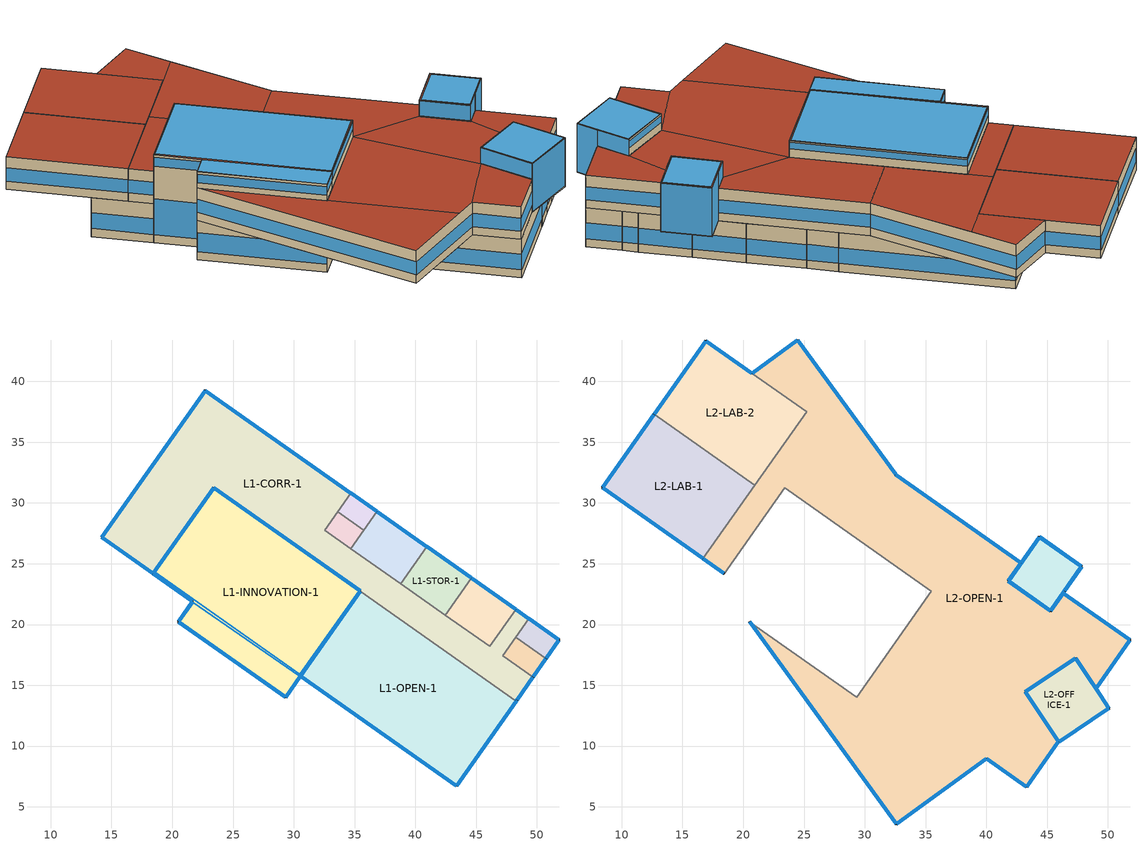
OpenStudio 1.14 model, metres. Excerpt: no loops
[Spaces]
L1-OPEN-1
 floor ground: 35.48,22.74 48.29,13.71 43.37,6.73 30.56,15.76 z2.79
 wall outside: 30.56,15.76 43.37,6.73 48.29,13.71 z2.79:6.45
 wall adiabatic (Interior Wall): 48.29,13.71 35.48,22.74 30.56,15.76 z2.79:6.45
 window: 43.38,6.75 48.28,13.69 / 30.58,15.75 43.35,6.74 z3.55:5.02
 ceiling adiabatic (Interior Ceiling): 43.37,6.73 48.29,13.71 35.48,22.74 30.56,15.76 z6.45
L1-CORR-1
 floor ground: 22.71,39.25 34.7,30.8 32.55,27.76 46.12,18.19 48.26,21.23 49.34,20.47 47.19,17.43 49.68,15.68 48.29,13.71 23.41,31.26 18.43,24.19 14.19,27.18 z2.79
 wall outside: 22.71,39.25 14.19,27.18 18.43,24.19 / 49.34,20.47 48.26,21.23 / 48.29,13.71 48.35,13.79 49.68,15.68 z2.79:6.45
 wall outside (Interior Wall): 34.7,30.8 22.71,39.25 z2.79:6.45
 wall adiabatic (Interior Wall): 48.26,21.23 46.12,18.19 42.46,20.78 38.79,23.36 34.7,26.25 32.55,27.76 33.62,29.28 34.7,30.8 / 49.68,15.68 47.19,17.43 48.26,18.95 49.34,20.47 / 18.43,24.19 23.41,31.26 35.48,22.74 48.29,13.71 z2.79:6.45
 window: 48.31,13.73 48.34,13.77 z3.55:6.36; 49.31,20.49 48.28,21.21 z3.55:5.07; 14.21,27.16 18.41,24.2 z3.55:5.03; 48.37,13.81 49.67,15.65 z3.55:5.05; 22.7,39.23 14.21,27.2 / 34.67,30.81 22.73,39.24 z3.55:5.02
 ceiling adiabatic (Interior Ceiling): 48.29,13.71 49.68,15.68 47.19,17.43 49.34,20.47 48.26,21.23 46.12,18.19 32.55,27.76 34.7,30.8 22.71,39.25 14.19,27.18 18.43,24.19 23.41,31.26 z6.45
L1-JAN-1
 floor ground: 48.26,18.95 50.75,17.2 49.68,15.68 47.19,17.43 z2.79
 wall outside: 49.68,15.68 50.75,17.2 z2.79:6.45
 wall adiabatic (Interior Wall): 50.75,17.2 48.26,18.95 47.19,17.43 49.68,15.68 z2.79:6.45
 window: 49.7,15.7 50.74,17.17 z3.55:5.05
 ceiling adiabatic (Interior Ceiling): 49.68,15.68 50.75,17.2 48.26,18.95 47.19,17.43 z6.45
L1-JAN-2
 floor ground: 49.34,20.47 51.83,18.72 50.75,17.2 48.26,18.95 z2.79
 wall outside: 50.75,17.2 51.83,18.72 49.34,20.47 z2.79:6.45
 wall adiabatic (Interior Wall): 49.34,20.47 48.26,18.95 50.75,17.2 z2.79:6.45
 window: 51.81,18.73 49.36,20.46 z3.55:5.04; 50.77,17.22 51.81,18.69 z3.55:5.05
 ceiling adiabatic (Interior Ceiling): 50.75,17.2 51.83,18.72 49.34,20.47 48.26,18.95 z6.45
L1-DELIV-2
 floor ground: 44.6,23.81 48.26,21.23 46.12,18.19 42.46,20.78 z2.79
 wall outside: 48.26,21.23 44.6,23.81 z2.79:6.45
 wall adiabatic (Interior Wall): 44.6,23.81 42.46,20.78 46.12,18.19 48.26,21.23 z2.79:6.45
 window: 48.24,21.24 44.62,23.8 z3.55:5.03
 ceiling adiabatic (Interior Ceiling): 46.12,18.19 48.26,21.23 44.6,23.81 42.46,20.78 z6.45
L1-STOR-1
 floor ground: 40.93,26.4 44.6,23.81 42.46,20.78 38.79,23.36 z2.79
 wall outside: 44.6,23.81 40.93,26.4 z2.79:6.45
 wall adiabatic (Interior Wall): 40.93,26.4 38.79,23.36 42.46,20.78 44.6,23.81 z2.79:6.45
 window: 44.58,23.83 40.96,26.38 z3.55:5.03
 ceiling adiabatic (Interior Ceiling): 42.46,20.78 44.6,23.81 40.93,26.4 38.79,23.36 z6.45
L1-MECH-1
 floor ground: 36.84,29.29 40.93,26.4 38.79,23.36 34.7,26.25 z2.79
 wall outside: 40.93,26.4 36.84,29.29 z2.79:6.45
 wall adiabatic (Interior Wall): 36.84,29.29 35.77,27.77 34.7,26.25 38.79,23.36 40.93,26.4 z2.79:6.45
 window: 40.91,26.41 36.86,29.27 z3.55:5.03
 ceiling adiabatic (Interior Ceiling): 38.79,23.36 40.93,26.4 36.84,29.29 34.7,26.25 z6.45
L1-WR-2
 floor ground: 33.62,29.28 35.77,27.77 34.7,26.25 32.55,27.76 z2.79
 wall adiabatic (Interior Wall): 34.7,26.25 35.77,27.77 33.62,29.28 32.55,27.76 34.7,26.25 z2.79:6.45
 ceiling adiabatic (Interior Ceiling): 34.7,26.25 35.77,27.77 33.62,29.28 32.55,27.76 z6.45
L1-WR-1
 floor ground: 34.7,30.8 36.84,29.29 35.77,27.77 33.62,29.28 z2.79
 wall outside: 36.84,29.29 34.7,30.8 z2.79:6.45
 wall adiabatic (Interior Wall): 34.7,30.8 33.62,29.28 35.77,27.77 36.84,29.29 z2.79:6.45
 window: 36.82,29.3 34.72,30.79 z3.55:5.04
 ceiling adiabatic (Interior Ceiling): 35.77,27.77 36.84,29.29 34.7,30.8 33.62,29.28 z6.45
L1-INNOVATION-1
 floor ground: 23.41,31.26 35.48,22.74 29.32,14.01 20.51,20.23 21.68,21.89 18.43,24.19 z2.79
 wall outside: 18.43,24.19 21.68,21.89 20.51,20.23 z2.79:11.02; 20.51,20.23 29.32,14.01 z2.79:6.45; 20.51,20.23,11.02 20.51,20.23,9.49 29.32,14.01,9.5 29.32,14.01,11.02
 wall outside (Interior Wall): 29.32,14.01 30.56,15.76 35.48,22.74 23.41,31.26 18.43,24.19 z9.5:11.02; 29.32,14.01 30.56,15.76 z2.79:6.45
 wall adiabatic (Interior Wall): 29.32,14.01 30.56,15.76 z6.45:9.5; 30.56,15.76 35.48,22.74 23.41,31.26 18.43,24.19 z2.79:9.5; 29.32,14.01,9.5 20.51,20.23,9.49 20.51,20.23,6.45 29.32,14.01,6.45
 window: 18.45,24.17 21.66,21.91 z3.55:6.88; 21.67,21.87 20.52,20.25 z3.55:6.93; 35.46,22.76 23.43,31.24 / 30.57,15.78 35.47,22.72 / 23.4,31.24 18.44,24.21 z10.26:10.87; 29.34,14.03 30.54,15.74 z10.26:10.88; 20.56,20.2 29.27,14.05 z3.55:5.31; 20.55,20.2 29.28,14.04 z9.98:10.8; 18.45,24.17 21.64,21.93 z9.96:10.81; 21.65,21.85 20.52,20.25 z10.15:10.78
 roof outside: 30.56,15.76 35.48,22.74 23.41,31.26 18.43,24.19 21.68,21.89 z11.02; 29.32,14.01 30.56,15.76 21.68,21.89 20.51,20.23 z11.02
 skylight: 30.5,15.89 35.33,22.74 23.44,31.13 18.61,24.29 z11.02; 29.32,14.08 30.49,15.76 21.68,21.85 20.56,20.26 z11.02
L2-OFFICE-2
 floor outside: 44.36,27.22 47.84,24.76 46.32,22.6 42.83,25.06 z6.45
 floor adiabatic (Interior Floor): 42.83,25.06 46.32,22.6 45.27,21.11 41.78,23.57 z6.45
 wall outside: 45.27,21.11 46.32,22.6 46.44,22.77 47.84,24.76 44.36,27.22 z6.45:11.02; 41.78,23.57 45.27,21.11 z9.5:11.02
 wall outside (Interior Wall): 44.36,27.22 42.83,25.06 z6.45:11.02; 42.83,25.06 41.78,23.57 z9.5:11.02
 wall adiabatic (Interior Wall): 42.83,25.06 41.78,23.57 45.27,21.11 z6.45:9.5
 window: 44.34,27.2 42.85,25.08 z6.51:10.97; 41.8,23.55 45.24,21.12 / 42.82,25.04 41.79,23.59 z9.54:10.97; 45.28,21.13 46.3,22.58 z7.21:9.09; 46.33,22.62 46.42,22.75 z6.49:10.99; 47.82,24.77 44.38,27.2 z6.5:10.97; 46.45,22.79 47.83,24.74 z6.5:10.98; 45.28,21.13 46.31,22.58 z9.52:11
 roof outside: 45.27,21.11 47.84,24.76 44.36,27.22 41.78,23.57 z11.02
 skylight: 45.24,21.27 47.69,24.74 44.4,27.06 41.95,23.6 z11.02
L2-OFFICE-1
 floor outside: 49.01,14.72 50.09,13.11 45.96,10.34 45.94,10.37 z6.45
 floor adiabatic (Interior Floor): 47.32,17.24 49.01,14.72 45.94,10.37 43.19,14.47 z6.45
 wall outside: 45.96,10.34 50.09,13.11 49.01,14.72 z6.45:11.02; 49.01,14.72 47.32,17.24 43.19,14.47 45.94,10.37 z9.5:11.02
 wall adiabatic (Interior Wall): 45.94,10.37 45.96,10.34 z6.45:11.02; 49.01,14.72 47.32,17.24 43.19,14.47 45.94,10.37 z6.45:9.5
 window: 47.3,17.23 43.21,14.49 z10.26:10.87; 45.98,10.35 50.07,13.09 z6.54:10.96; 49,14.75 47.34,17.22 z9.52:10.98; 50.08,13.13 49.02,14.7 z6.49:10.99; 43.2,14.45 45.92,10.39 z9.55:10.98
 roof outside: 45.96,10.34 50.09,13.11 47.32,17.24 43.19,14.47 z11.02
 skylight: 45.99,10.46 49.99,13.13 47.31,17.12 43.32,14.45 z11.02
L2-OPEN-1
 floor outside: 40.11,9.13 43.43,6.81 43.31,6.64 40,8.97 z6.45; 24.48,43.4 32.54,32.32 20.71,40.66 z6.45; 20.51,20.23 29.32,14.01 27.21,11.01 z6.45; 30.58,15.8 40.11,9.13 40,8.97 38.3,7.73 29.32,14.01 z6.45; 29.32,14.01 38.3,7.73 32.6,3.59 27.21,11.01 z6.45
 floor adiabatic (Interior Floor): 25.2,37.5 42.83,25.06 41.78,23.57 45.27,21.11 46.32,22.6 51.83,18.72 49.01,14.72 47.32,17.24 43.19,14.47 45.94,10.37 43.43,6.81 30.58,15.8 35.48,22.74 23.41,31.26 18.43,24.19 16.68,25.42 z6.45
 wall outside (Interior Wall): 42.83,25.06 32.54,32.32 24.48,43.4 20.71,40.66 / 51.83,18.72 46.32,22.6 / 20.51,20.23 32.6,3.59 40,8.97 43.31,6.64 45.94,10.37 / 16.68,25.42 18.43,24.19 z6.45:9.5
 wall outside: 49.01,14.72 51.83,18.72 z6.45:9.5
 wall adiabatic (Interior Wall): 20.71,40.66 25.2,37.5 20.94,31.46 16.68,25.42 / 46.32,22.6 45.27,21.11 41.78,23.57 42.83,25.06 / 45.94,10.37 43.19,14.47 47.32,17.24 49.01,14.72 / 18.43,24.19 23.41,31.26 35.48,22.74 29.32,14.01 20.51,20.23 z6.45:9.5
 window: 32.62,3.61 39.98,8.96 / 24.46,43.39 20.73,40.68 / 49.03,14.75 51.81,18.69 / 43.32,6.66 45.92,10.35 / 51.81,18.73 46.34,22.59 z7.21:8.44; 42.81,25.07 32.56,32.31 / 32.52,32.34 24.5,43.38 / 20.52,20.21 32.59,3.61 z7.21:8.43; 40.02,8.96 43.29,6.65 z7.21:8.45; 16.7,25.4 18.41,24.2 z7.21:8.46
 roof outside: 25.2,37.5 26.96,39.99 24.48,43.4 20.71,40.66 z9.5; 18.43,24.19 23.41,31.26 21.67,32.49 16.68,25.42 z9.5; 43.19,14.47 47.32,17.24 45.27,21.11 41.78,23.57 35.48,22.74 z9.5; 35.48,22.74 41.78,23.57 42.83,25.06 32.54,32.32 29.01,27.31 z9.5; 49.01,14.72 51.83,18.72 46.32,22.6 45.27,21.11 47.32,17.24 z9.5; 43.31,6.64 45.94,10.37 43.19,14.47 40,8.97 z9.5; 32.6,3.59 38.27,7.71 20.51,20.23 z9.5; 29.01,27.31 32.54,32.32 26.96,39.99 21.67,32.49 z9.5; 38.27,7.71 40,8.97 43.19,14.47 35.48,22.74 29.32,14.01 z9.5
L2-LAB-1
 floor outside: 12.67,37.3 20.94,31.46 16.68,25.42 8.41,31.26 z6.45
 wall outside: 12.67,37.3 8.41,31.26 16.68,25.42 z6.45:9.5
 wall adiabatic (Interior Wall): 16.68,25.42 20.94,31.46 12.67,37.3 z6.45:9.5
 window: 8.43,31.24 16.66,25.43 / 12.65,37.27 8.42,31.28 z7.21:8.44
 roof outside: 16.68,25.42 20.94,31.46 12.67,37.3 8.41,31.26 z9.5
L2-LAB-2
 floor outside (ExtSlabCarpet 4in ClimateZone 1-8): 16.93,43.33 25.2,37.5 20.94,31.46 12.67,37.3 z6.45
 wall outside: 20.71,40.66 16.93,43.33 12.67,37.3 z6.45:9.5
 wall adiabatic (Interior Wall): 12.67,37.3 20.94,31.46 25.2,37.5 20.71,40.66 z6.45:9.5
 window: 16.91,43.31 12.68,37.32 / 20.69,40.68 16.95,43.32 z7.21:8.44
 roof outside: 20.94,31.46 25.2,37.5 16.93,43.33 12.67,37.3 z9.5
[Building]
Building 1: North Axis {deg}=0.52208; Space Type=90.1-2010 - SecSchl - Classroom; Default Construction Set=90.1-2010 - CZ4 - SecSchl
[Site]
Seattle Seattle Tacoma Intl A: Latitude {deg}=47.47; Longitude {deg}=-122.32; Time Zone {hr}=-8; Elevation {m}=122
[ClimateZones]
Climate Zone Institution Name 1=ASHRAE; Climate Zone Document Name 1=ANSI/ASHRAE Standard 169; Climate Zone Document Year 1=2006; Climate Zone Value 1=4C; Climate Zone Institution Name 2=CEC; Climate Zone Document Name 2=California Climate Zone Descriptions; Climate Zone Document Year 2=1995
[SizingPeriod:DesignDay] Barometric Pressure {Pa}=99868; Sky Clearness=0; Rain Indicator=0; Snow Indicator=0; Day of Month=21; Daylight Saving Time Indicator=0; Dry-Bulb Temperature Range Modifier Type=DefaultMultipliers
Name | Maximum Dry-Bulb Temperature {C} | Daily Dry-Bulb Temperature Range {deltaC} | Humidity Indicating Conditions at Maximum Dry-Bulb | Wind Speed {m/s} | Wind Direction {deg} | Month | Day Type | Humidity Indicating Type | Solar Model Indicator | ASHRAE Taub | ASHRAE Taud
Seattle Seattle Tacoma Intl A Ann Clg .4% Condns DP=>MDB | 20.8 | 10.4 | 15.9 | 4.2 | 350 | 8 | SummerDesignDay | Dewpoint | ASHRAETau | 0.352 | 2.561
Seattle Seattle Tacoma Intl A Ann Htg 99.6% Condns DB | -4.2 | 0 | -4.2 | 4.3 | 20 | 12 | WinterDesignDay | Wetbulb | ASHRAEClearSky
Seattle Seattle Tacoma Intl A Ann Clg .4% Condns Enth=>MDB | 28.2 | 10.4 | 54700 | 4.2 | 350 | 8 | SummerDesignDay | Enthalpy | ASHRAETau | 0.352 | 2.561
Seattle Seattle Tacoma Intl A Ann Htg Wind 99.6% Condns WS=>MCDB | 5.6 | 0 | 5.6 | 12.1 | 20 | 12 | WinterDesignDay | Wetbulb | ASHRAEClearSky
Seattle Seattle Tacoma Intl A Ann Clg .4% Condns DB=>MWB | 29.4 | 10.4 | 18.3 | 4.2 | 350 | 8 | SummerDesignDay | Wetbulb | ASHRAETau | 0.352 | 2.561
Seattle Seattle Tacoma Intl A Ann Hum_n 99.6% Condns DP=>MCDB | -0.4 | 0 | -13 | 4.3 | 20 | 12 | WinterDesignDay | Dewpoint | ASHRAEClearSky
Seattle Seattle Tacoma Intl A Ann Clg .4% Condns WB=>MDB | 27.9 | 10.4 | 19.2 | 4.2 | 350 | 8 | SummerDesignDay | Wetbulb | ASHRAETau | 0.352 | 2.561
[Material]
Name | Roughness | Thickness {m} | Conductivity {W/m-K} | Density {kg/m3} | Specific Heat {J/kg-K} | Thermal Absorptance | Solar Absorptance | Visible Absorptance
G01a 19mm gypsum board | MediumSmooth | 0.019 | 0.16 | 800 | 1090
F16 Acoustic tile | Smooth | 0.0191 | 0.06 | 368 | 590
M11 100mm lightweight concrete | MediumRough | 0.1016 | 0.53 | 1280 | 840
G05 25mm wood | MediumRough | 0.0254 | 0.15 | 608 | 1630
F08 Metal surface | Smooth | 0.0008 | 45.28 | 7824 | 500
MAT-CC05 4 HW CONCRETE | Rough | 0.1016 | 1.311 | 2240 | 836.8
1/2IN Gypsum | MediumSmooth | 0.0127 | 0.16 | 784.9 | 830
Wood Siding | Smooth | 0.01 | 0.11 | 544.62 | 1210 | 0.9 | 0.78 | 0.78
Steel Frame Wall Insulation R-13.81 IP | MediumSmooth | 0.119155 | 0.049 | 265 | 836.8 | 0.9 | 0.7 | 0.7
Roof Insulation [4] | MediumRough | 0.110636 | 0.049 | 265 | 836.8 | 0.9 | 0.7 | 0.7
Metal Roofing 1 | MediumSmooth | 0.001524 | 45.006 | 7680 | 418.4 | 0.9 | 0.7 | 0.3
[Construction]
Interior Floor: F16 Acoustic tile
Interior Wall: G01a 19mm gypsum board
Interior Ceiling: M11 100mm lightweight concrete
Interior Door; Interior Partition: G05 25mm wood
ExtSlabCarpet 4in ClimateZone 1-8: MAT-CC05 4 HW CONCRETE
Exterior Door: F08 Metal surface
ASHRAE 90.1-2010 ExtWall SteelFrame ClimateZone 4-8: Wood Siding, Steel Frame Wall Insulation R-13.81 IP, 1/2IN Gypsum
ASHRAE 90.1-2010 ExtWindow Metal ClimateZone 4-6: Fixed Window 3.12/0.40/0.31
90.1 Constructions Roof Metal Building R-16.0: Metal Roofing 1, Roof Insulation [4]
Title 24-2008 Nonres 4 Skylight Glass Skylight with Curb: Theoretical Glass [679]
[DefaultConstructionSet]
90.1-2010 - CZ4 - SecSchl: Default Exterior Surface Constructions=Default Surface Constructions 1; Default Interior Surface Constructions=Default Surface Constructions 2; Default Ground Contact Surface Constructions=Default Surface Constructions 3; Default Exterior SubSurface Constructions=Default Sub Surface Constructions 1; Default Interior SubSurface Constructions=Default Sub Surface Constructions 2; Interior Partition Construction=Interior Partition
[DefaultSurfaceConstructions]
Name | Floor Construction | Wall Construction | Roof Ceiling Construction
Default Surface Constructions 1 | ExtSlabCarpet 4in ClimateZone 1-8 | ASHRAE 90.1-2010 ExtWall SteelFrame ClimateZone 4-8 | 90.1 Constructions Roof Metal Building R-16.0
Default Surface Constructions 2 | Interior Floor | Interior Wall | Interior Ceiling
Default Surface Constructions 3 | ExtSlabCarpet 4in ClimateZone 1-8 | ExtSlabCarpet 4in ClimateZone 1-8 | ExtSlabCarpet 4in ClimateZone 1-8
[DefaultSubSurfaceConstructions]
Name | Fixed Window Construction | Operable Window Construction | Door Construction | Skylight Construction
Default Sub Surface Constructions 1 | ASHRAE 90.1-2010 ExtWindow Metal ClimateZone 4-6 | ASHRAE 90.1-2010 ExtWindow Metal ClimateZone 4-6 | Exterior Door | Title 24-2008 Nonres 4 Skylight Glass Skylight with Curb
Default Sub Surface Constructions 2 |  |  | Interior Door
[WindowMaterial:SimpleGlazingSystem]
Fixed Window 3.12/0.40/0.31: U-Factor {W/m2-K}=3.12304; Solar Heat Gain Coefficient=0.4; Visible Transmittance=0.31
[WindowMaterial:Glazing]
Theoretical Glass [679]: Optical Data Type=SpectralAverage; Thickness {m}=0.003; Solar Transmittance at Normal Incidence=0.387604; Front Side Solar Reflectance at Normal Incidence=0.562396; Back Side Solar Reflectance at Normal Incidence=0.562396; Visible Transmittance at Normal Incidence=0.400004; Front Side Visible Reflectance at Normal Incidence=0.549996; Back Side Visible Reflectance at Normal Incidence=0.549996; Infrared Transmittance at Normal Incidence=0; Front Side Infrared Hemispherical Emissivity=0.91; Back Side Infrared Hemispherical Emissivity=0.91; Conductivity {W/m-K}=0.387053
[BuildingStory]
Name | Nominal Z Coordinate {m} | Nominal Floor to Floor Height {m}
Building Story 1; Building Story 4; Building Story 3; Building Story 5; Building Story 2; Building Story 6
Building Story 7 | 0 | 3.048
Building Story 8 | 0 | 3.6576
Building Story 9 | 0 | 8.2296
[Space]
Name | Space Type | Building Story | Thermal Zone
L2-OFFICE-2 | 90.1-2010 - SecSchl - Office | Building Story 5 | Thermal Zone: L2-OFFICE-2
L2-OFFICE-1 | 90.1-2010 - SecSchl - Office | Building Story 5 | Thermal Zone: L2-OFFICE-1
L2-OPEN-1 | 90.1-2010 - SecSchl - Library | Building Story 7 | Thermal Zone: L2-OPEN-1
L2-LAB-1 |  | Building Story 7 | Thermal Zone: L2-LAB-1
L2-LAB-2 |  | Building Story 7 | Thermal Zone: L2-LAB-2
L1-OPEN-1 | 90.1-2010 - SecSchl - Library | Building Story 8 | Thermal Zone: L1-OPEN-1
L1-CORR-1 | 90.1-2010 - SecSchl - Corridor | Building Story 1 | Thermal Zone: L1-CORR-1
L1-JAN-1 | 90.1-2010 - SecSchl - Corridor | Building Story 8 | Thermal Zone: L1-JAN-1
L1-JAN-2 | 90.1-2010 - SecSchl - Corridor | Building Story 8 | Thermal Zone: L1-JAN-2
L1-DELIV-2 | 90.1-2010 - SecSchl - Corridor | Building Story 8 | Thermal Zone: L1-DELIV-2
L1-STOR-1 | 90.1-2010 - SecSchl - Corridor | Building Story 8 | Thermal Zone: L1-STOR-1
L1-MECH-1 | 90.1-2010 - SecSchl - Mechanical | Building Story 8 | Thermal Zone: L1-MECH-1
L1-WR-2 | 90.1-2010 - SecSchl - Restroom | Building Story 8 | Thermal Zone: L1-WR-2
L1-WR-1 | 90.1-2010 - SecSchl - Restroom | Building Story 8 | Thermal Zone: L1-WR-1
L1-INNOVATION-1 | 90.1-2010 - SecSchl - Corridor | Building Story 9 | Thermal Zone: L1-INNOVATION-1
[ThermalZone] Use Ideal Air Loads=No
Name | Thermostat | Humidistat
Thermal Zone: L2-OFFICE-2 | Thermostat Setpoint Dual Setpoint 7
Thermal Zone: L2-OFFICE-1 | Thermostat Setpoint Dual Setpoint 9
Thermal Zone: L1-DELIV-2 | Thermostat Setpoint Dual Setpoint 8
Thermal Zone: L1-INNOVATION-1 | Thermostat Setpoint Dual Setpoint 2
Thermal Zone: L1-WR-2 | Thermostat Setpoint Dual Setpoint 13
Thermal Zone: L1-MECH-1 | Thermostat Setpoint Dual Setpoint 4
Thermal Zone: L1-JAN-1 | Thermostat Setpoint Dual Setpoint 5
Thermal Zone: L1-OPEN-1 | Thermostat Setpoint Dual Setpoint 3
Thermal Zone: L1-JAN-2 | Thermostat Setpoint Dual Setpoint 10
Thermal Zone: L2-LAB-2 | Thermostat Setpoint Dual Setpoint 11
Thermal Zone: L1-STOR-1 | Thermostat Setpoint Dual Setpoint 6
Thermal Zone: L2-OPEN-1 | Thermostat Setpoint Dual Setpoint 12
Thermal Zone: L1-WR-1 | Thermostat Setpoint Dual Setpoint 14
Thermal Zone: L2-LAB-1 | Thermostat Setpoint Dual Setpoint 15
Thermal Zone: L1-CORR-1 | Thermostat Setpoint Dual Setpoint 1 | Zone Control Humidistat 1
[Sizing:Zone] Zone Cooling Design Supply Air Temperature Input Method=SupplyAirTemperature; Zone Cooling Design Supply Air Temperature {C}=14; Zone Cooling Design Supply Air Temperature Difference {deltaC}=11.11; Zone Heating Design Supply Air Temperature Input Method=SupplyAirTemperature; Zone Heating Design Supply Air Temperature {C}=40; Zone Heating Design Supply Air Temperature Difference {deltaC}=11.11; Zone Cooling Design Supply Air Humidity Ratio {kg-H2O/kg-air}=0.0085; Zone Heating Design Supply Air Humidity Ratio {kg-H2O/kg-air}=0.008; Cooling Design Air Flow Method=DesignDay; Heating Design Air Flow Method=DesignDay; Account for Dedicated Outdoor Air System=No; Dedicated Outdoor Air System Control Strategy=NeutralSupplyAir; Dedicated Outdoor Air Low Setpoint Temperature for Design {C}=autosize; Dedicated Outdoor Air High Setpoint Temperature for Design {C}=autosize
Thermal Zone: L1-WR-2; Thermal Zone: L1-JAN-1; Thermal Zone: L1-JAN-2; Thermal Zone: L1-WR-1
[Zone equipment]
Thermal Zone: L1-WR-2: Zone Exhaust Fan - WR 2
Thermal Zone: L1-JAN-1: Zone Exhaust Fan
Thermal Zone: L1-JAN-2: Zone Exhaust Fan 1
Thermal Zone: L1-WR-1: Zone Exhaust Fan - WR 1
[SpaceType] Standards Building Type=SecondarySchool
Name | Default Schedule Set | Design Specification Outdoor Air Object | Standards Space Type
90.1-2010 - SecSchl - Classroom | 90.1-2010 - SecSchl - Classroom Schedule Set | 90.1-2010 - SecSchl - Classroom Ventilation | Classroom
90.1-2010 - SecSchl - Corridor | 90.1-2010 - SecSchl - Corridor Schedule Set | 90.1-2010 - SecSchl - Corridor Ventilation | Corridor
90.1-2010 - SecSchl - Library | 90.1-2010 - SecSchl - Library Schedule Set | 90.1-2010 - SecSchl - Library Ventilation | Library
90.1-2010 - SecSchl - Mechanical | 90.1-2010 - SecSchl - Mechanical Schedule Set | 90.1-2010 - SecSchl - Mechanical Ventilation | Mechanical
90.1-2010 - SecSchl - Office | 90.1-2010 - SecSchl - Office Schedule Set | 90.1-2010 - SecSchl - Office Ventilation | Office
90.1-2010 - SecSchl - Restroom | 90.1-2010 - SecSchl - Restroom Schedule Set | 90.1-2010 - SecSchl - Restroom Ventilation | Restroom
[DefaultScheduleSet] People Activity Level Schedule=SecondarySchool Activity; Lighting Schedule=SecondarySchool Bldg Light; Electric Equipment Schedule=SecondarySchool Bldg Equip; Infiltration Schedule=SecondarySchool Infil
Name | Number of People Schedule
90.1-2010 - SecSchl - Classroom Schedule Set; 90.1-2010 - SecSchl - Corridor Schedule Set; 90.1-2010 - SecSchl - Library Schedule Set; 90.1-2010 - SecSchl - Mechanical Schedule Set; 90.1-2010 - SecSchl - Restroom Schedule Set | SecondarySchool Bldg Occ
90.1-2010 - SecSchl - Office Schedule Set | SecondarySchool Office Occ
[Lights:Definition] Design Level Calculation Method=Watts/Area
Name | Watts per Space Floor Area {W/m2}
90.1-2010 - SecSchl - Classroom Lights Definition | 13.3472
90.1-2010 - SecSchl - Corridor Lights Definition | 7.10418
90.1-2010 - SecSchl - Library Lights Definition | 10.0104
90.1-2010 - SecSchl - Mechanical Lights Definition | 10.2257
90.1-2010 - SecSchl - Office Lights Definition | 11.9479
90.1-2010 - SecSchl - Restroom Lights Definition | 10.5486
[Lights]
Name | Lights Definition | Space or SpaceType
90.1-2010 - SecSchl - Classroom Lights | 90.1-2010 - SecSchl - Classroom Lights Definition | 90.1-2010 - SecSchl - Classroom
90.1-2010 - SecSchl - Corridor Lights | 90.1-2010 - SecSchl - Corridor Lights Definition | 90.1-2010 - SecSchl - Corridor
90.1-2010 - SecSchl - Library Lights | 90.1-2010 - SecSchl - Library Lights Definition | 90.1-2010 - SecSchl - Library
90.1-2010 - SecSchl - Mechanical Lights | 90.1-2010 - SecSchl - Mechanical Lights Definition | 90.1-2010 - SecSchl - Mechanical
90.1-2010 - SecSchl - Office Lights | 90.1-2010 - SecSchl - Office Lights Definition | 90.1-2010 - SecSchl - Office
90.1-2010 - SecSchl - Restroom Lights | 90.1-2010 - SecSchl - Restroom Lights Definition | 90.1-2010 - SecSchl - Restroom
[DesignSpecification:OutdoorAir] Outdoor Air Method=Sum
Name | Outdoor Air Flow per Person {m3/s-person} | Outdoor Air Flow per Floor Area {m3/s-m2}
90.1-2010 - SecSchl - Classroom Ventilation; 90.1-2010 - SecSchl - Library Ventilation | 0.00471947 | 0.0006096
90.1-2010 - SecSchl - Corridor Ventilation; 90.1-2010 - SecSchl - Restroom Ventilation |  | 0.0003048
90.1-2010 - SecSchl - Mechanical Ventilation |  | 0.0006096
90.1-2010 - SecSchl - Office Ventilation | 0.00235974 | 0.0003048
[People:Definition] Number of People Calculation Method=People/Area; Fraction Radiant=0.3
Name | People per Space Floor Area {person/m2}
90.1-2010 - SecSchl - Classroom People Definition | 0.249938
90.1-2010 - SecSchl - Corridor People Definition | 0.100212
90.1-2010 - SecSchl - Library People Definition | 0.229702
90.1-2010 - SecSchl - Mechanical People Definition | 0.0100104
90.1-2010 - SecSchl - Office People Definition | 0.0500522
90.1-2010 - SecSchl - Restroom People Definition | 0.0999967
[People]
Name | People Definition | Space or SpaceType
90.1-2010 - SecSchl - Classroom People | 90.1-2010 - SecSchl - Classroom People Definition | 90.1-2010 - SecSchl - Classroom
90.1-2010 - SecSchl - Corridor People | 90.1-2010 - SecSchl - Corridor People Definition | 90.1-2010 - SecSchl - Corridor
90.1-2010 - SecSchl - Library People | 90.1-2010 - SecSchl - Library People Definition | 90.1-2010 - SecSchl - Library
90.1-2010 - SecSchl - Mechanical People | 90.1-2010 - SecSchl - Mechanical People Definition | 90.1-2010 - SecSchl - Mechanical
90.1-2010 - SecSchl - Office People | 90.1-2010 - SecSchl - Office People Definition | 90.1-2010 - SecSchl - Office
90.1-2010 - SecSchl - Restroom People | 90.1-2010 - SecSchl - Restroom People Definition | 90.1-2010 - SecSchl - Restroom
[SpaceInfiltration:DesignFlowRate] Design Flow Rate Calculation Method=Flow/ExteriorArea; Flow per Exterior Surface Area {m3/s-m2}=0.000226568
Name | Space or SpaceType
90.1-2010 - SecSchl - Classroom Infiltration | 90.1-2010 - SecSchl - Classroom
90.1-2010 - SecSchl - Corridor Infiltration | 90.1-2010 - SecSchl - Corridor
90.1-2010 - SecSchl - Library Infiltration | 90.1-2010 - SecSchl - Library
90.1-2010 - SecSchl - Mechanical Infiltration | 90.1-2010 - SecSchl - Mechanical
90.1-2010 - SecSchl - Office Infiltration | 90.1-2010 - SecSchl - Office
90.1-2010 - SecSchl - Restroom Infiltration | 90.1-2010 - SecSchl - Restroom
[ElectricEquipment:Definition] Design Level Calculation Method=Watts/Area
Name | Watts per Space Floor Area {W/m2}
90.1-2010 - SecSchl - Classroom Electric Equipment Definition; 90.1-2010 - SecSchl - Library Electric Equipment Definition | 7.31946
90.1-2010 - SecSchl - Corridor Electric Equipment Definition; 90.1-2010 - SecSchl - Mechanical Electric Equipment Definition; 90.1-2010 - SecSchl - Restroom Electric Equipment Definition | 2.90626
90.1-2010 - SecSchl - Office Electric Equipment Definition | 7.85765
[ElectricEquipment]
Name | Electric Equipment Definition | Space or SpaceType
90.1-2010 - SecSchl - Classroom Electric Equipment | 90.1-2010 - SecSchl - Classroom Electric Equipment Definition | 90.1-2010 - SecSchl - Classroom
90.1-2010 - SecSchl - Corridor Electric Equipment | 90.1-2010 - SecSchl - Corridor Electric Equipment Definition | 90.1-2010 - SecSchl - Corridor
90.1-2010 - SecSchl - Library Electric Equipment | 90.1-2010 - SecSchl - Library Electric Equipment Definition | 90.1-2010 - SecSchl - Library
90.1-2010 - SecSchl - Mechanical Electric Equipment | 90.1-2010 - SecSchl - Mechanical Electric Equipment Definition | 90.1-2010 - SecSchl - Mechanical
90.1-2010 - SecSchl - Office Electric Equipment | 90.1-2010 - SecSchl - Office Electric Equipment Definition | 90.1-2010 - SecSchl - Office
90.1-2010 - SecSchl - Restroom Electric Equipment | 90.1-2010 - SecSchl - Restroom Electric Equipment Definition | 90.1-2010 - SecSchl - Restroom
[ThermostatSetpoint:DualSetpoint] Heating Setpoint Temperature Schedule=Heating 68; Cooling Setpoint Temperature Schedule=Cooling 72
Thermostat Setpoint Dual Setpoint 1; Thermostat Setpoint Dual Setpoint 2; Thermostat Setpoint Dual Setpoint 3; Thermostat Setpoint Dual Setpoint 4; Thermostat Setpoint Dual Setpoint 5; Thermostat Setpoint Dual Setpoint 6; Thermostat Setpoint Dual Setpoint 7; Thermostat Setpoint Dual Setpoint 8; Thermostat Setpoint Dual Setpoint 9; Thermostat Setpoint Dual Setpoint 10; Thermostat Setpoint Dual Setpoint 11; Thermostat Setpoint Dual Setpoint 12; Thermostat Setpoint Dual Setpoint 13; Thermostat Setpoint Dual Setpoint 14; Thermostat Setpoint Dual Setpoint 15
[ZoneControl:Humidistat]
Zone Control Humidistat 1
[Fan:ZoneExhaust] Fan Efficiency=0.6; System Availability Manager Coupling Mode=Decoupled
Name | Availability Schedule | Pressure Rise {Pa} | Maximum Flow Rate {m3/s}
Zone Exhaust Fan - WR 1 | Always on Avalability | 0 | 0.0707921
Zone Exhaust Fan - WR 2 | Always on Avalability | 24.9089 | 0.0707921
Zone Exhaust Fan; Zone Exhaust Fan 1 |  | 24.9089 | 0.0235974
[AirConditioner:VariableRefrigerantFlow]
VRF System: Availability Schedule=Always On Discrete 1; Rated Total Cooling Capacity {W}=autosize; Rated Cooling COP {W/W}=3.3; Minimum Outdoor Temperature in Cooling Mode {C}=-5; Maximum Outdoor Temperature in Cooling Mode {C}=43; Cooling Capacity Ratio Modifier Function of Low Temperature Curve=VRF System VRFCoolCapFT 1; Cooling Capacity Ratio Boundary Curve=VRF System VRFCoolCapFTBoundary 1; Cooling Capacity Ratio Modifier Function of High Temperature Curve=VRF System VRFCoolCapFTHi 1; Cooling Energy Input Ratio Modifier Function of Low Temperature Curve=VRF System VRFCoolEIRFT 1; Cooling Energy Input Ratio Boundary Curve=VRF System VRFCoolEIRFTBoundary 1; Cooling Energy Input Ratio Modifier Function of High Temperature Curve=VRF System VRFCoolEIRFTHi 1; Cooling Energy Input Ratio Modifier Function of Low Part-Load Ratio Curve=VRF System CoolingEIRLowPLR 1; Cooling Energy Input Ratio Modifier Function of High Part-Load Ratio Curve=VRF System CoolingEIRHiPLR 1; Cooling Combination Ratio Correction Factor Curve=VRF System CoolingCombRatio 1; Cooling Part-Load Fraction Correlation Curve=VRF System VRFCPLFFPLR 1; Rated Total Heating Capacity {W}=autosize; Rated Total Heating Capacity Sizing Ratio {W/W}=1; Rated Heating COP {W/W}=3.5; Minimum Outdoor Temperature in Heating Mode {C}=-20; Maximum Outdoor Temperature in Heating Mode {C}=30; Heating Capacity Ratio Modifier Function of Low Temperature Curve=VRF System VRFHeatCapFT 1; Heating Capacity Ratio Boundary Curve=VRF System VRFHeatCapFTBoundary 1; Heating Capacity Ratio Modifier Function of High Temperature Curve=VRF System VRFHeatCapFTHi 1; Heating Energy Input Ratio Modifier Function of Low Temperature Curve=VRF System VRFHeatEIRFT 1; Heating Energy Input Ratio Boundary Curve=VRF System VRFHeatEIRFTBoundary 1; Heating Energy Input Ratio Modifier Function of High Temperature Curve=VRF System VRFHeatEIRFTHi 1; Heating Performance Curve Outdoor Temperature Type=WetBulbTemperature; Heating Energy Input Ratio Modifier Function of Low Part-Load Ratio Curve=VRF System HeatingEIRLowPLR 1; Heating Energy Input Ratio Modifier Function of High Part-Load Ratio Curve=VRF System HeatingEIRHiPLR 1; Heating Combination Ratio Correction Factor Curve=VRF System HeatingCombRatio 1; Heating Part-Load Fraction Correlation Curve=VRF System VRFCPLFFPLR 2; Minimum Heat Pump Part-Load Ratio=0.25; Master Thermostat Priority Control Type=LoadPriority; Heat Pump Waste Heat Recovery=No; Equivalent Piping Length used for Piping Correction Factor in Cooling Mode {m}=30; Vertical Height used for Piping Correction Factor {m}=10; Piping Correction Factor for Length in Cooling Mode Curve=VRF System CoolingLengthCorrectionFactor 1; Piping Correction Factor for Height in Cooling Mode Coefficient=-0.000386; Equivalent Piping Length used for Piping Correction Factor in Heating Mode {m}=30; Piping Correction Factor for Length in Heating Mode Curve=VRF System HeatingLengthCorrectionFactor 1; Piping Correction Factor for Height in Heating Mode Coefficient=0; Crankcase Heater Power per Compressor {W}=15; Number of Compressors=3; Ratio of Compressor Size to Total Compressor Capacity=0.33; Maximum Outdoor Dry-bulb Temperature for Crankcase Heater {C}=7; Defrost Strategy=Resistive; Defrost Control=Timed; Defrost Time Period Fraction=0.058333; Resistive Defrost Heater Capacity {W}=1e-07; Maximum Outdoor Dry-bulb Temperature for Defrost Operation {C}=7; Water Condenser Volume Flow Rate {m3/s}=autosize; Evaporative Condenser Effectiveness=0.9; Evaporative Condenser Air Flow Rate {m3/s}=autosize; Evaporative Condenser Pump Rated Power Consumption {W}=autosize; Basin Heater Capacity {W/K}=0; Basin Heater Setpoint Temperature {C}=2; Fuel Type=Electricity; Minimum Outdoor Temperature in Heat Recovery Mode {C}=0; Maximum Outdoor Temperature in Heat Recovery Mode {C}=20; Heat Recovery Cooling Capacity Modifier Curve=VRF System Heat Recovery Cooling Cap Modifier 1; Initial Heat Recovery Cooling Capacity Fraction=0.5; Heat Recovery Cooling Capacity Time Constant {hr}=0.083; Heat Recovery Cooling Energy Modifier Curve=VRF System Heat Recovery Cooling Energy Modifier 1; Initial Heat Recovery Cooling Energy Fraction=1; Heat Recovery Cooling Energy Time Constant {hr}=0; Heat Recovery Heating Capacity Modifier Curve=VRF System Heat Recovery Heating Cap Modifier 1; Initial Heat Recovery Heating Capacity Fraction=0.5; Heat Recovery Heating Capacity Time Constant {hr}=0.083; Heat Recovery Heating Energy Modifier Curve=VRF System Heat Recovery Heating Energy Modifier 1; Initial Heat Recovery Heating Energy Fraction=0.5; Heat Recovery Heating Energy Time Constant {hr}=0
[Schedule:Ruleset]
Name | Default Day Schedule | Summer Design Day Schedule | Winter Design Day Schedule
SecondarySchool Bldg Light | SecondarySchool Bldg Light Default Schedule | SecondarySchool Bldg Light Summer Design Day | SecondarySchool Bldg Light Winter Design Day
SecondarySchool Activity | SecondarySchool Activity Default Schedule | SecondarySchool Activity Summer Design Day | SecondarySchool Activity Winter Design Day
SecondarySchool Infil | SecondarySchool Infil Default Schedule | SecondarySchool Infil Summer Design Day | SecondarySchool Infil Winter Design Day
SecondarySchool Bldg Equip | SecondarySchool Bldg Equip Default Schedule | SecondarySchool Bldg Equip Summer Design Day | SecondarySchool Bldg Equip Winter Design Day
SecondarySchool Bldg Occ | SecondarySchool Bldg Occ Default Schedule | SecondarySchool Bldg Occ Summer Design Day | SecondarySchool Bldg Occ Winter Design Day
SecondarySchool Office Occ | SecondarySchool Office Occ Default Schedule | SecondarySchool Office Occ Summer Design Day | SecondarySchool Office Occ Winter Design Day
Cooling 72 | Schedule Day 1
Heating 68 | Schedule Day 2
Always on Avalability | Schedule Day 3
[Schedule:Day]
SecondarySchool Bldg Light Default Schedule; SecondarySchool Bldg Light Summer Design Day; SecondarySchool Bldg Light Rule 2 Day Schedule: 7, 0, 0.1773, 21, 0, 0.9, 24, 0, 0.1773
SecondarySchool Bldg Light Winter Design Day; SecondarySchool Bldg Light Rule 1 Day Schedule; SecondarySchool Bldg Light Rule 3 Day Schedule; SecondarySchool Bldg Light Rule 5 Day Schedule: 24, 0, 0.1773
SecondarySchool Bldg Light Rule 4 Day Schedule: 8, 0, 0.1773, 20, 0, 0.5, 24, 0, 0.1773
SecondarySchool Activity Default Schedule; SecondarySchool Activity Summer Design Day; SecondarySchool Activity Winter Design Day: 24, 0, 120
SecondarySchool Infil Default Schedule; SecondarySchool Infil Summer Design Day; SecondarySchool Infil Winter Design Day: 7, 0, 1, 21, 0, 0.5, 24, 0, 1
SecondarySchool Bldg Equip Default Schedule; SecondarySchool Bldg Equip Summer Design Day; SecondarySchool Bldg Equip Rule 2 Day Schedule: 8, 0, 0.35, 17, 0, 0.95, 24, 0, 0.35
SecondarySchool Bldg Equip Winter Design Day; SecondarySchool Bldg Equip Rule 1 Day Schedule; SecondarySchool Bldg Equip Rule 5 Day Schedule: 24, 0, 0.35
SecondarySchool Bldg Equip Rule 3 Day Schedule: 24, 0, 0.25
SecondarySchool Bldg Equip Rule 4 Day Schedule: 8, 0, 0.25, 17, 0, 0.5, 24, 0, 0.25
SecondarySchool Bldg Occ Default Schedule; SecondarySchool Bldg Occ Summer Design Day; SecondarySchool Bldg Occ Rule 2 Day Schedule: 8, 0, 0, 16, 0, 0.7, 21, 0, 0.15, 24, 0, 0
SecondarySchool Bldg Occ Winter Design Day; SecondarySchool Bldg Occ Rule 1 Day Schedule; SecondarySchool Bldg Occ Rule 3 Day Schedule; SecondarySchool Bldg Occ Rule 5 Day Schedule; SecondarySchool Office Occ Winter Design Day; SecondarySchool Office Occ Rule 1 Day Schedule; SecondarySchool Office Occ Rule 3 Day Schedule; SecondarySchool Office Occ Rule 5 Day Schedule: 24, 0, 0
SecondarySchool Bldg Occ Rule 4 Day Schedule: 8, 0, 0, 21, 0, 0.15, 24, 0, 0
SecondarySchool Office Occ Default Schedule; SecondarySchool Office Occ Summer Design Day; SecondarySchool Office Occ Rule 2 Day Schedule: 8, 0, 0, 17, 0, 0.95, 21, 0, 0.15, 24, 0, 0
SecondarySchool Office Occ Rule 4 Day Schedule: 8, 0, 0, 17, 0, 0.5, 24, 0, 0
Schedule Day 1: 24, 0, 22.2222
Schedule Day 2: 24, 0, 20
Schedule Day 3: 24, 0, 1
[Schedule:Rule] Date Specification Type=DateRange; Start Day=1
Name | Schedule Ruleset | Rule Order | Day Schedule | Apply Sunday | Apply Monday | Apply Tuesday | Apply Wednesday | Apply Thursday | Apply Friday | Apply Saturday | Start Month | End Month | End Day
SecondarySchool Bldg Light Rule 1 | SecondarySchool Bldg Light | 0 | SecondarySchool Bldg Light Rule 1 Day Schedule | Yes | No | No | No | No | No | Yes | 9 | 12 | 31
SecondarySchool Bldg Light Rule 2 | SecondarySchool Bldg Light | 1 | SecondarySchool Bldg Light Rule 2 Day Schedule | No | Yes | Yes | Yes | Yes | Yes | No | 9 | 12 | 31
SecondarySchool Bldg Light Rule 3 | SecondarySchool Bldg Light | 2 | SecondarySchool Bldg Light Rule 3 Day Schedule | Yes | No | No | No | No | No | Yes | 7 | 9 | 1
SecondarySchool Bldg Light Rule 4 | SecondarySchool Bldg Light | 3 | SecondarySchool Bldg Light Rule 4 Day Schedule | No | Yes | Yes | Yes | Yes | Yes | No | 7 | 9 | 1
SecondarySchool Bldg Light Rule 5 | SecondarySchool Bldg Light | 4 | SecondarySchool Bldg Light Rule 5 Day Schedule | Yes | No | No | No | No | No | Yes | 1 | 6 | 30
SecondarySchool Bldg Equip Rule 1 | SecondarySchool Bldg Equip | 0 | SecondarySchool Bldg Equip Rule 1 Day Schedule | Yes | No | No | No | No | No | Yes | 9 | 12 | 31
SecondarySchool Bldg Equip Rule 2 | SecondarySchool Bldg Equip | 1 | SecondarySchool Bldg Equip Rule 2 Day Schedule | No | Yes | Yes | Yes | Yes | Yes | No | 9 | 12 | 31
SecondarySchool Bldg Equip Rule 3 | SecondarySchool Bldg Equip | 2 | SecondarySchool Bldg Equip Rule 3 Day Schedule | Yes | No | No | No | No | No | Yes | 7 | 9 | 1
SecondarySchool Bldg Equip Rule 4 | SecondarySchool Bldg Equip | 3 | SecondarySchool Bldg Equip Rule 4 Day Schedule | No | Yes | Yes | Yes | Yes | Yes | No | 7 | 9 | 1
SecondarySchool Bldg Equip Rule 5 | SecondarySchool Bldg Equip | 4 | SecondarySchool Bldg Equip Rule 5 Day Schedule | Yes | No | No | No | No | No | Yes | 1 | 6 | 30
SecondarySchool Bldg Occ Rule 1 | SecondarySchool Bldg Occ | 0 | SecondarySchool Bldg Occ Rule 1 Day Schedule | Yes | No | No | No | No | No | Yes | 9 | 12 | 31
SecondarySchool Bldg Occ Rule 2 | SecondarySchool Bldg Occ | 1 | SecondarySchool Bldg Occ Rule 2 Day Schedule | No | Yes | Yes | Yes | Yes | Yes | No | 9 | 12 | 31
SecondarySchool Bldg Occ Rule 3 | SecondarySchool Bldg Occ | 2 | SecondarySchool Bldg Occ Rule 3 Day Schedule | Yes | No | No | No | No | No | Yes | 7 | 9 | 1
SecondarySchool Bldg Occ Rule 4 | SecondarySchool Bldg Occ | 3 | SecondarySchool Bldg Occ Rule 4 Day Schedule | No | Yes | Yes | Yes | Yes | Yes | No | 7 | 9 | 1
SecondarySchool Bldg Occ Rule 5 | SecondarySchool Bldg Occ | 4 | SecondarySchool Bldg Occ Rule 5 Day Schedule | Yes | No | No | No | No | No | Yes | 1 | 6 | 30
SecondarySchool Office Occ Rule 1 | SecondarySchool Office Occ | 0 | SecondarySchool Office Occ Rule 1 Day Schedule | Yes | No | No | No | No | No | Yes | 9 | 12 | 31
SecondarySchool Office Occ Rule 2 | SecondarySchool Office Occ | 1 | SecondarySchool Office Occ Rule 2 Day Schedule | No | Yes | Yes | Yes | Yes | Yes | No | 9 | 12 | 31
SecondarySchool Office Occ Rule 3 | SecondarySchool Office Occ | 2 | SecondarySchool Office Occ Rule 3 Day Schedule | Yes | No | No | No | No | No | Yes | 7 | 9 | 1
SecondarySchool Office Occ Rule 4 | SecondarySchool Office Occ | 3 | SecondarySchool Office Occ Rule 4 Day Schedule | No | Yes | Yes | Yes | Yes | Yes | No | 7 | 9 | 1
SecondarySchool Office Occ Rule 5 | SecondarySchool Office Occ | 4 | SecondarySchool Office Occ Rule 5 Day Schedule | Yes | No | No | No | No | No | Yes | 1 | 6 | 30
[Schedule:Constant]
Always On Discrete 1: Value=1
[Curve:Biquadratic] Output Unit Type=Dimensionless
Name | Coefficient1 Constant | Coefficient2 x | Coefficient3 x**2 | Coefficient4 y | Coefficient5 y**2 | Coefficient6 x*y | Minimum Value of x | Maximum Value of x | Minimum Value of y | Maximum Value of y | Input Unit Type for X | Input Unit Type for Y
VRF System VRFCoolCapFT 1 | 0.576883 | 0.017448 | 0.000583269 | -1.76324e-06 | -7.474e-09 | -1.30413e-07 | 15 | 24 | -5 | 23 | Temperature | Temperature
VRF System VRFCoolCapFTHi 1 | 0.686736 | 0.0207631 | 0.0005447 | -0.0016218 | -4.259e-07 | -0.0003392 | 15 | 24 | 16 | 43 | Temperature | Temperature
VRF System VRFCoolEIRFT 1 | 0.989011 | -0.0234797 | 0.000199711 | 0.00596834 | -1.0289e-07 | -0.00015686 | 15 | 24 | -5 | 23 | Temperature | Temperature
VRF System VRFCoolEIRFTHi 1 | -1.43951 | 0.161985 | -0.00349118 | 0.0269443 | 0.000134616 | -0.000671494 | 15 | 23.9 | 16.8 | 43.3 | Temperature | Temperature
VRF System VRFHeatCapFT 1 | 1.01209 | -0.00124676 | -0.000127185 | 0.0267564 | -4.986e-07 | -0.000263524 | 21.1 | 27.2 | -20 | 3.33 | Temperature | Temperature
VRF System VRFHeatCapFTHi 1 | 2.58599 | -0.0953227 | 0.000955329 | 0 | 0 | 0 | 21.1 | 27.2 | -9.44 | 15 | Temperature | Temperature
VRF System VRFHeatEIRFT 1 | 0.722429 | 0.00345666 | 0.000650703 | -0.00264354 | 0.00124648 | -0.000100916 | 21.1 | 27.2 | -20 | 3.33 | Temperature | Temperature
VRF System VRFHeatEIRFTHi 1 | 1.38857 | -0.0229771 | 0.000537274 | -0.0273937 | 0.000403043 | -5.9786e-05 | 21.1 | 27.2 | 0 | 1 | Temperature | Temperature
VRF System CoolingLengthCorrectionFactor 1 | 2.03882 | -0.00242606 | 3.5512e-06 | -1.68581 | 0.668703 | -4.5706e-05 | 7.62 | 182.88 | 0.8 | 1.5 | Temperature | Temperature
VRF System HeatingLengthCorrectionFactor 1 | 1 | 0 | 0 | 0 | 0 | 0 | 0 | 1 | 0 | 1 | Dimensionless | Dimensionless
VRF System Heat Recovery Cooling Cap Modifier 1; VRF System Heat Recovery Heating Cap Modifier 1 | 0.9 | 0 | 0 | 0 | 0 | 0 | 0 | 1 | 0 | 1 | Dimensionless | Dimensionless
VRF System Heat Recovery Cooling Energy Modifier 1; VRF System Heat Recovery Heating Energy Modifier 1 | 1.1 | 0 | 0 | 0 | 0 | 0 | 0 | 1 | 0 | 1 | Dimensionless | Dimensionless
[Curve:Cubic]
Name | Coefficient1 Constant | Coefficient2 x | Coefficient3 x**2 | Coefficient4 x**3 | Minimum Value of x | Maximum Value of x | Input Unit Type for X | Output Unit Type
VRF System VRFCoolCapFTBoundary 1 | 25.73 | -0.0315004 | -0.014166 | 0 | 11 | 30 | Temperature | Temperature
VRF System VRFCoolEIRFTBoundary 1 | 25.7347 | -0.0315004 | -0.014166 | 0 | 15 | 24 | Temperature | Temperature
VRF System CoolingEIRLowPLR 1 | 0.454123 | -0.172969 | 1.08287 | -0.361848 | 0.5 | 1 | Temperature | Temperature
VRF System CoolingEIRHiPLR 1; VRF System HeatingEIRHiPLR 1 | 1 | 0 | 0 | 0 | 1 | 1.5 | Dimensionless | Dimensionless
VRF System CoolingCombRatio 1 | 0.576593 | 0.634941 | -0.307609 | 0.0960753 | 1 | 1.5 | Dimensionless | Dimensionless
VRF System VRFCPLFFPLR 1; VRF System VRFCPLFFPLR 2 | 0.85 | 0.15 | 0 | 0 | 1 | 1 | Dimensionless | Dimensionless
VRF System VRFHeatCapFTBoundary 1; VRF System VRFHeatEIRFTBoundary 1 | 58.577 | -3.0255 | 0.0193 | 0 | 15 | 23.9 | Temperature | Temperature
VRF System HeatingEIRLowPLR 1 | 0.392474 | 0.0760164 | 0.698324 | -0.168841 | 0.5 | 1 | Dimensionless | Dimensionless
VRF System HeatingCombRatio 1 | 0.76672 | 0.26173 | -0.015911 | -0.0125388 | 1 | 1.5 | Dimensionless | Dimensionless
